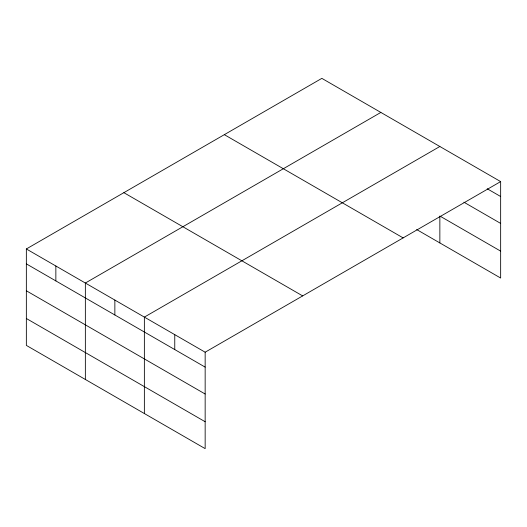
<?xml version="1.0" encoding="UTF-8"?>
<svg xmlns="http://www.w3.org/2000/svg" width="527" height="527" viewBox="0 0 527 527"><rect width="100%" height="100%" fill="white"/><g stroke="black" fill="none" stroke-linecap="round" stroke-linejoin="round"><path stroke-width="0.79" d="M500.65 181.598L321.845 78.365L26.35 248.968L26.35 345.402L205.155 448.635L205.155 352.201L500.65 181.598L500.65 278.032L416.673 229.548M380.85 112.435L85.354 283.032L85.354 379.466M439.854 146.499L144.365 317.102L144.365 413.537M487.218 188.758L500.65 196.512M463.892 202.19L500.65 223.415M440.565 216.439L500.65 251.129M224.331 134.662L403.135 237.901M123.865 192.671L302.669 295.904M26.35 248.968L205.155 352.201M26.35 263.875L205.155 367.115M26.35 290.779L205.155 394.012M26.35 318.499L205.155 421.732M439.854 216.03L439.854 242.934M174.76 334.652L174.76 349.566M114.86 300.067L114.86 314.981M55.855 266.003L55.855 280.911"/></g></svg>
